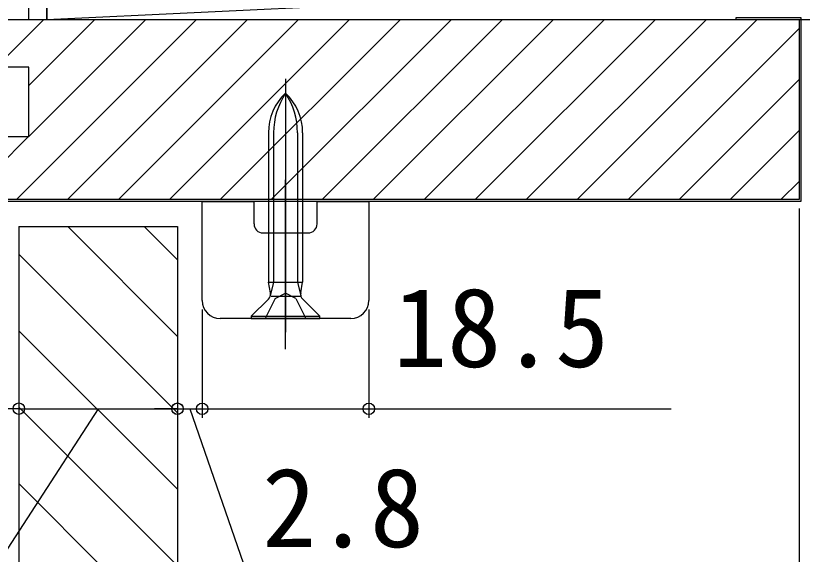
# Model space of a CAD drawing. Units: millimetres, scale not verified. Extents: x -525 to 525, y -783 to 779.
# Drawn here: x -377.4 to -290.1, y 426.1 to 485.9 of the extents above; entities that cross this region are included whole.
import ezdxf
from ezdxf.enums import TextEntityAlignment as Align

# ---------------------------------------------------------------- set-up
doc = ezdxf.new("R2010")
doc.units = ezdxf.units.MM
doc.header["$LTSCALE"] = 4
for name, color, linetype in [('0-3_YKK_11', 7, 'Continuous'), ('0-4_YKK_12', 2, 'Continuous'), ('0-5_YKK_13', 4, 'Continuous'), ('0-7_YKK_D', 6, 'Continuous'), ('0-9_YSS_K', 3, 'Continuous')]:
    doc.layers.add(name, color=color, linetype=linetype)
doc.styles.add('ＭＳ ゴシック', font='')
doc.styles.get('ＭＳ ゴシック').set_extended_font_data('MS Gothic')

msp = doc.modelspace()

# ---------------------------------------------------------------- linework, layer by layer
at = {"layer": '0-3_YKK_11'}
for p, q in [((-297.413, 485.676), (-290.213, 485.676)), ((-297.413, 485.476), (-297.413, 485.676))]:
    msp.add_line(p, q, dxfattribs=at)
for points in [[(-378.413, 472.476), (-375.913, 472.476), (-375.913, 480.176), (-384.413, 480.176), (-385.413, 481.176), (-385.413, 485.476), (-297.413, 485.476), (-290.413, 485.476), (-290.413, 465.476), (-383.413, 465.476)], [(-290.213, 485.676), (-290.213, 465.276), (-383.413, 465.276)]]:
    msp.add_lwpolyline(points, dxfattribs=at)
at = {"layer": '0-4_YKK_12'}
for p, q in [((-377.013, 462.476), (-377.013, 366.476)), ((-377.013, 462.476), (-359.413, 462.476)), ((-359.413, 450.301), (-371.587, 462.476)), ((-359.413, 458.786), (-363.102, 462.476)), ((-359.413, 462.476), (-359.413, 366.476)), ((-359.413, 441.816), (-377.013, 459.416)), ((-359.413, 433.33), (-377.013, 450.93)), ((-359.413, 424.845), (-377.013, 442.445)), ((-359.413, 416.36), (-377.013, 433.96))]:
    msp.add_line(p, q, dxfattribs=at)
at = {"layer": '0-5_YKK_13'}
for p, q in [((-347.413, 478.874), (-347.413, 450.766)), ((-349.313, 472.895), (-349.313, 456.313)), ((-348.738, 472.895), (-348.738, 456.313)), ((-346.088, 472.895), (-346.088, 456.313)), ((-345.513, 472.895), (-345.513, 456.313)), ((-347.413, 448.887), (-347.413, 467.66)), ((-356.663, 454.276), (-356.663, 465.276)), ((-356.663, 465.276), (-350.913, 465.276)), ((-350.913, 462.776), (-350.913, 465.276)), ((-343.913, 462.776), (-343.913, 465.276)), ((-349.913, 461.776), (-344.913, 461.776)), ((-349.313, 456.313), (-345.513, 456.313)), ((-349.099, 455.125), (-349.313, 456.313)), ((-348.738, 456.313), (-349.11, 454.793)), ((-346.088, 456.313), (-345.716, 454.793)), ((-345.727, 455.125), (-345.513, 456.313)), ((-348.558, 454.492), (-347.413, 455.101)), ((-346.268, 454.492), (-347.413, 455.101)), ((-349.321, 454.417), (-351.213, 452.526)), ((-348.558, 454.492), (-349.663, 452.276)), ((-345.801, 454.713), (-349.026, 454.713)), ((-346.268, 454.492), (-345.163, 452.276)), ((-345.505, 454.417), (-343.613, 452.526)), ((-340.163, 452.276), (-354.663, 452.276)), ((-351.213, 452.526), (-343.613, 452.526)), ((-343.613, 452.276), (-343.613, 452.526))]:
    msp.add_line(p, q, dxfattribs=at)
for points in [[(-343.913, 465.276), (-338.163, 465.276), (-338.163, 454.276)], [(-351.213, 452.526), (-351.213, 452.276), (-343.613, 452.276)]]:
    msp.add_lwpolyline(points, dxfattribs=at)
for centre, radius, start, end in [((-343.313, 472.895), 6, 133.10467, 180), ((-340.834, 472.895), 7.904, 146.3423, 180), ((-351.513, 472.895), 6, 0, 46.89533), ((-353.992, 472.895), 7.904, 0, 33.6577), ((-349.913, 462.776), 1, 180, 270), ((-344.913, 462.776), 1, 270, 0), ((-349.887, 454.983), 0.8, 315, 10.18663), ((-344.939, 454.983), 0.8, 169.81337, 225), ((-354.663, 454.276), 2, 180, 270), ((-340.163, 454.276), 2, 270, 0)]:
    msp.add_arc(centre, radius, start, end, dxfattribs=at)
at = {"layer": '0-7_YKK_D'}
for p, q in [((-290.413, 464.476), (-290.413, 371.344)), ((-290.413, 464.476), (-290.413, 371.344)), ((-356.663, 453.276), (-356.663, 441.264)), ((-338.163, 453.276), (-338.163, 441.264)), ((-359.413, 445.505), (-359.413, 441.276)), ((-359.413, 445.505), (-359.413, 441.264)), ((-356.663, 445.926), (-356.663, 441.264)), ((-377.013, 443.559), (-377.013, 441.276)), ((-377.013, 443.559), (-377.013, 441.276)), ((-377.013, 442.276), (-359.413, 442.276)), ((-359.413, 442.264), (-361.963, 442.264)), ((-359.413, 442.264), (-356.663, 442.264)), ((-359.413, 442.264), (-356.663, 442.264)), ((-356.663, 442.264), (-354.113, 442.264))]:
    msp.add_line(p, q, dxfattribs=at)
for points in [[(-368.213, 442.276), (-390.551, 407.845), (-433.619, 407.845)], [(-377.013, 442.276), (-385.413, 442.276), (-424.854, 442.276)], [(-358.038, 442.264), (-351.123, 422.276), (-327.827, 422.276)], [(-356.663, 442.264), (-338.163, 442.264), (-304.613, 442.264)]]:
    msp.add_lwpolyline(points, dxfattribs=at)
for centre in [(-377.013, 442.276), (-377.013, 442.276), (-359.413, 442.276), (-359.413, 442.264), (-356.663, 442.264), (-356.663, 442.264), (-338.163, 442.264)]:
    msp.add_circle(centre, 0.637, dxfattribs=at)
at = {"layer": '0-9_YSS_K'}
for p, q in [((-375.913, 485.476), (-375.913, 546.054)), ((-373.913, 485.476), (-373.913, 546.054)), ((-373.913, 485.476), (-268.913, 490.476)), ((-386.413, 485.476), (-373.913, 485.476)), ((-379.549, 480.176), (-374.249, 485.476)), ((-377.279, 465.476), (-357.279, 485.476)), ((-375.913, 478.155), (-368.592, 485.476)), ((-375.913, 472.498), (-362.935, 485.476)), ((-371.622, 465.476), (-351.622, 485.476)), ((-365.965, 465.476), (-345.965, 485.476)), ((-360.308, 465.476), (-340.308, 485.476)), ((-354.651, 465.476), (-334.651, 485.476)), ((-348.994, 465.476), (-328.994, 485.476)), ((-343.337, 465.476), (-323.337, 485.476)), ((-337.681, 465.476), (-317.681, 485.476)), ((-332.024, 465.476), (-312.024, 485.476)), ((-326.367, 465.476), (-306.367, 485.476)), ((-320.71, 465.476), (-300.71, 485.476)), ((-315.053, 465.476), (-295.053, 485.476)), ((-309.396, 465.476), (-290.413, 484.459)), ((-303.739, 465.476), (-290.413, 478.802)), ((-298.083, 465.476), (-290.413, 473.145)), ((-382.935, 465.476), (-375.935, 472.476)), ((-292.426, 465.476), (-290.413, 467.488))]:
    msp.add_line(p, q, dxfattribs=at)
msp.add_lwpolyline([(-373.913, 485.476), (-268.913, 485.476), (-268.913, 490.476), (-373.913, 490.476)], close=True, dxfattribs=at)

# ---------------------------------------------------------------- texts
at = {"layer": '0-7_YKK_D', "style": 'ＭＳ ゴシック'}
for s, p in [('18.5', (-335.454, 444.264)), ('2.8', (-350.009, 424.276))]:
    msp.add_text(s, height=8.798, dxfattribs=at).set_placement(p, align=Align.BOTTOM_LEFT)

doc.saveas('drawing.dxf')
